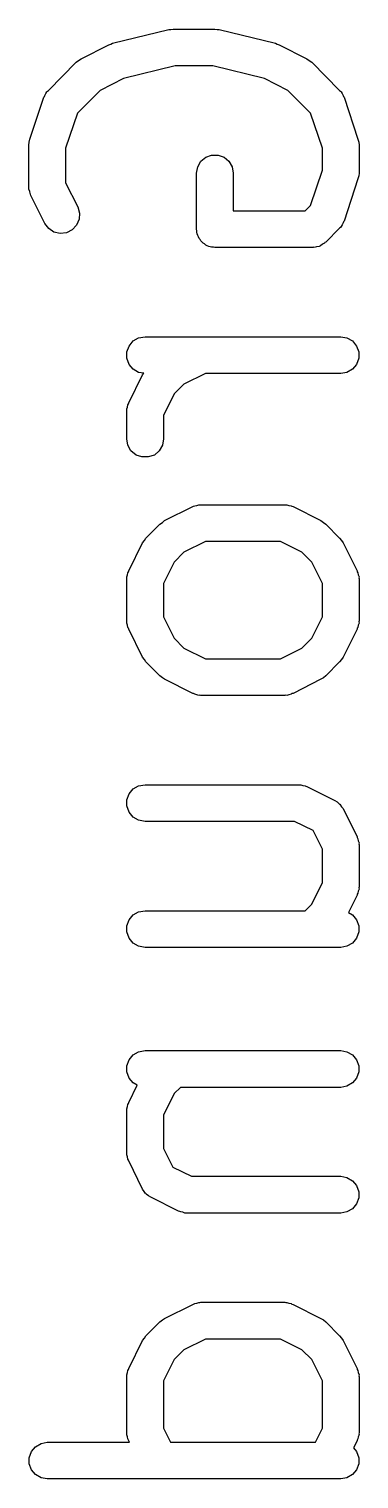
# Model space of a CAD drawing. Extents: x 91.3 to 189.8, y -113.5 to -60.4.
# Drawn here: x 143.712 to 144.612, y -105.726 to -101.779 of the extents above; entities that cross this region are included whole.
import ezdxf

# ---------------------------------------------------------------- set-up
doc = ezdxf.new("R2010")
doc.units = 0
doc.header["$MEASUREMENT"] = 0
doc.layers.add('BLACK', color=7, linetype='CONTINUOUS')

msp = doc.modelspace()

# ---------------------------------------------------------------- linework, layer by layer
at = {"layer": 'Black'}
for p, q in [((143.94, -101.818), (144.093, -101.78)), ((144.093, -101.78), (144.099, -101.78)), ((144.099, -101.78), (144.105, -101.779)), ((144.105, -101.779), (144.219, -101.779)), ((144.219, -101.779), (144.225, -101.78)), ((144.225, -101.78), (144.231, -101.78)), ((144.231, -101.78), (144.384, -101.818)), ((143.854, -101.86), (143.93, -101.822)), ((143.93, -101.822), (143.935, -101.82)), ((143.935, -101.82), (143.94, -101.818)), ((144.384, -101.818), (144.389, -101.82)), ((144.389, -101.82), (144.394, -101.822)), ((144.394, -101.822), (144.47, -101.86)), ((143.765, -101.946), (143.841, -101.869)), ((143.841, -101.869), (143.847, -101.865)), ((143.847, -101.865), (143.854, -101.86)), ((144.47, -101.86), (144.476, -101.865)), ((144.476, -101.865), (144.483, -101.869)), ((144.483, -101.869), (144.559, -101.946)), ((144.111, -101.879), (143.97, -101.914)), ((144.213, -101.879), (144.111, -101.879)), ((144.354, -101.914), (144.213, -101.879)), ((143.758, -101.955), (143.761, -101.95)), ((143.761, -101.95), (143.763, -101.948)), ((143.763, -101.948), (143.765, -101.946)), ((143.906, -101.946), (143.844, -102.008)), ((143.97, -101.914), (143.906, -101.946)), ((144.418, -101.946), (144.354, -101.914)), ((144.48, -102.008), (144.418, -101.946)), ((144.559, -101.946), (144.561, -101.948)), ((144.561, -101.948), (144.563, -101.95)), ((144.563, -101.95), (144.566, -101.955)), ((143.714, -102.079), (143.753, -101.965)), ((143.753, -101.965), (143.754, -101.963)), ((143.754, -101.963), (143.755, -101.96)), ((143.755, -101.96), (143.758, -101.955)), ((144.566, -101.955), (144.569, -101.96)), ((144.569, -101.96), (144.57, -101.963)), ((144.57, -101.963), (144.571, -101.965)), ((144.571, -101.965), (144.609, -102.079)), ((143.844, -102.008), (143.812, -102.103)), ((144.512, -102.103), (144.48, -102.008)), ((143.712, -102.095), (143.713, -102.087)), ((143.712, -102.21), (143.712, -102.095)), ((143.713, -102.087), (143.714, -102.079)), ((143.812, -102.103), (143.812, -102.198)), ((144.512, -102.163), (144.512, -102.103)), ((144.609, -102.079), (144.611, -102.087)), ((144.611, -102.087), (144.612, -102.095)), ((144.612, -102.095), (144.612, -102.171)), ((144.172, -102.154), (144.181, -102.139)), ((144.181, -102.139), (144.194, -102.128)), ((144.194, -102.128), (144.21, -102.122)), ((144.21, -102.122), (144.228, -102.122)), ((144.228, -102.122), (144.244, -102.128)), ((144.244, -102.128), (144.257, -102.139)), ((144.257, -102.139), (144.266, -102.154)), ((144.169, -102.171), (144.172, -102.154)), ((144.169, -102.324), (144.169, -102.171)), ((144.266, -102.154), (144.269, -102.171)), ((144.269, -102.171), (144.269, -102.274)), ((144.48, -102.259), (144.512, -102.163)), ((144.609, -102.187), (144.571, -102.302)), ((144.611, -102.179), (144.609, -102.187)), ((144.612, -102.171), (144.611, -102.179)), ((143.712, -102.212), (143.712, -102.21)), ((143.712, -102.215), (143.712, -102.212)), ((143.714, -102.221), (143.712, -102.215)), ((143.715, -102.227), (143.714, -102.221)), ((143.716, -102.229), (143.715, -102.227)), ((143.812, -102.198), (143.845, -102.263)), ((143.717, -102.232), (143.716, -102.229)), ((143.755, -102.308), (143.717, -102.232)), ((143.845, -102.263), (143.85, -102.28)), ((144.465, -102.274), (144.48, -102.259)), ((143.849, -102.297), (143.842, -102.313)), ((143.85, -102.28), (143.849, -102.297)), ((144.269, -102.274), (144.465, -102.274)), ((144.57, -102.304), (144.569, -102.307)), ((144.571, -102.302), (144.57, -102.304)), ((143.766, -102.322), (143.755, -102.308)), ((143.78, -102.332), (143.766, -102.322)), ((143.797, -102.336), (143.78, -102.332)), ((143.814, -102.334), (143.797, -102.336)), ((143.83, -102.326), (143.814, -102.334)), ((143.842, -102.313), (143.83, -102.326)), ((144.17, -102.328), (144.169, -102.324)), ((144.17, -102.332), (144.17, -102.328)), ((144.171, -102.337), (144.17, -102.332)), ((144.172, -102.341), (144.171, -102.337)), ((144.174, -102.345), (144.172, -102.341)), ((144.176, -102.349), (144.174, -102.345)), ((144.559, -102.321), (144.521, -102.359)), ((144.561, -102.319), (144.559, -102.321)), ((144.563, -102.317), (144.561, -102.319)), ((144.566, -102.312), (144.563, -102.317)), ((144.569, -102.307), (144.566, -102.312)), ((144.179, -102.352), (144.176, -102.349)), ((144.181, -102.356), (144.179, -102.352)), ((144.184, -102.359), (144.181, -102.356)), ((144.187, -102.362), (144.184, -102.359)), ((144.191, -102.364), (144.187, -102.362)), ((144.194, -102.367), (144.191, -102.364)), ((144.198, -102.369), (144.194, -102.367)), ((144.202, -102.371), (144.198, -102.369)), ((144.206, -102.372), (144.202, -102.371)), ((144.21, -102.373), (144.206, -102.372)), ((144.215, -102.373), (144.21, -102.373)), ((144.219, -102.374), (144.215, -102.373)), ((144.486, -102.374), (144.219, -102.374)), ((144.488, -102.373), (144.486, -102.374)), ((144.49, -102.374), (144.488, -102.373)), ((144.496, -102.372), (144.49, -102.374)), ((144.503, -102.371), (144.496, -102.372)), ((144.505, -102.37), (144.503, -102.371)), ((144.507, -102.369), (144.505, -102.37)), ((144.512, -102.365), (144.507, -102.369)), ((144.518, -102.362), (144.512, -102.365)), ((144.519, -102.36), (144.518, -102.362)), ((144.521, -102.359), (144.519, -102.36)), ((143.996, -102.628), (144.011, -102.62)), ((144.011, -102.62), (144.029, -102.617)), ((144.029, -102.617), (144.562, -102.617)), ((144.562, -102.617), (144.579, -102.62)), ((144.579, -102.62), (144.594, -102.628)), ((143.979, -102.658), (143.985, -102.642)), ((143.979, -102.675), (143.979, -102.658)), ((143.985, -102.642), (143.996, -102.628)), ((144.594, -102.628), (144.605, -102.642)), ((144.605, -102.642), (144.611, -102.658)), ((144.611, -102.658), (144.611, -102.675)), ((143.985, -102.692), (143.979, -102.675)), ((143.996, -102.705), (143.985, -102.692)), ((144.605, -102.692), (144.594, -102.705)), ((144.611, -102.675), (144.605, -102.692)), ((143.984, -102.797), (144.022, -102.72)), ((144.011, -102.714), (143.996, -102.705)), ((144.025, -102.716), (144.011, -102.714)), ((144.022, -102.72), (144.025, -102.716)), ((144.193, -102.717), (144.134, -102.746)), ((144.562, -102.717), (144.193, -102.717)), ((144.579, -102.714), (144.562, -102.717)), ((144.594, -102.705), (144.579, -102.714)), ((144.108, -102.772), (144.079, -102.831)), ((144.134, -102.746), (144.108, -102.772)), ((143.979, -102.813), (143.981, -102.808)), ((143.979, -102.816), (143.979, -102.813)), ((143.979, -102.819), (143.979, -102.816)), ((143.979, -102.895), (143.979, -102.819)), ((143.981, -102.808), (143.982, -102.802)), ((143.982, -102.802), (143.983, -102.799)), ((143.983, -102.799), (143.984, -102.797)), ((144.079, -102.831), (144.079, -102.895)), ((143.982, -102.912), (143.979, -102.895)), ((144.079, -102.895), (144.076, -102.912)), ((143.99, -102.927), (143.982, -102.912)), ((144.004, -102.939), (143.99, -102.927)), ((144.067, -102.927), (144.054, -102.939)), ((144.076, -102.912), (144.067, -102.927)), ((144.02, -102.944), (144.004, -102.939)), ((144.037, -102.944), (144.02, -102.944)), ((144.054, -102.939), (144.037, -102.944)), ((144.082, -103.117), (144.159, -103.079)), ((144.159, -103.079), (144.161, -103.078)), ((144.161, -103.078), (144.164, -103.077)), ((144.164, -103.077), (144.17, -103.076)), ((144.17, -103.076), (144.175, -103.074)), ((144.175, -103.074), (144.178, -103.074)), ((144.178, -103.074), (144.181, -103.074)), ((144.181, -103.074), (144.41, -103.074)), ((144.41, -103.074), (144.412, -103.074)), ((144.412, -103.074), (144.415, -103.074)), ((144.415, -103.074), (144.421, -103.076)), ((144.421, -103.076), (144.427, -103.077)), ((144.427, -103.077), (144.429, -103.078)), ((144.429, -103.078), (144.432, -103.079)), ((144.432, -103.079), (144.508, -103.117)), ((144.031, -103.165), (144.069, -103.127)), ((144.069, -103.127), (144.076, -103.122)), ((144.076, -103.122), (144.082, -103.117)), ((144.508, -103.117), (144.515, -103.122)), ((144.515, -103.122), (144.521, -103.127)), ((144.521, -103.127), (144.559, -103.165)), ((144.022, -103.178), (144.027, -103.171)), ((144.027, -103.171), (144.031, -103.165)), ((144.193, -103.174), (144.134, -103.203)), ((144.398, -103.174), (144.193, -103.174)), ((144.456, -103.203), (144.398, -103.174)), ((144.559, -103.165), (144.564, -103.171)), ((144.564, -103.171), (144.569, -103.178)), ((143.984, -103.254), (144.022, -103.178)), ((144.134, -103.203), (144.108, -103.23)), ((144.483, -103.23), (144.456, -103.203)), ((144.569, -103.178), (144.607, -103.254)), ((144.108, -103.23), (144.079, -103.288)), ((144.512, -103.288), (144.483, -103.23)), ((143.979, -103.27), (143.981, -103.265)), ((143.979, -103.273), (143.979, -103.27)), ((143.979, -103.276), (143.979, -103.273)), ((143.979, -103.39), (143.979, -103.276)), ((143.981, -103.265), (143.982, -103.259)), ((143.982, -103.259), (143.983, -103.257)), ((143.983, -103.257), (143.984, -103.254)), ((144.079, -103.288), (144.079, -103.379)), ((144.512, -103.379), (144.512, -103.288)), ((144.607, -103.254), (144.607, -103.257)), ((144.607, -103.257), (144.609, -103.259)), ((144.609, -103.259), (144.61, -103.265)), ((144.61, -103.265), (144.612, -103.27)), ((144.612, -103.27), (144.611, -103.273)), ((144.611, -103.273), (144.612, -103.276)), ((144.612, -103.276), (144.612, -103.39)), ((143.979, -103.393), (143.979, -103.39)), ((143.979, -103.396), (143.979, -103.393)), ((143.981, -103.402), (143.979, -103.396)), ((143.982, -103.408), (143.981, -103.402)), ((143.983, -103.41), (143.982, -103.408)), ((143.984, -103.413), (143.983, -103.41)), ((144.079, -103.379), (144.108, -103.437)), ((144.483, -103.437), (144.512, -103.379)), ((144.609, -103.408), (144.607, -103.41)), ((144.607, -103.41), (144.607, -103.413)), ((144.61, -103.402), (144.609, -103.408)), ((144.612, -103.396), (144.61, -103.402)), ((144.612, -103.39), (144.611, -103.393)), ((144.611, -103.393), (144.612, -103.396)), ((144.022, -103.489), (143.984, -103.413)), ((144.108, -103.437), (144.134, -103.464)), ((144.456, -103.464), (144.483, -103.437)), ((144.607, -103.413), (144.569, -103.489)), ((144.027, -103.495), (144.022, -103.489)), ((144.134, -103.464), (144.193, -103.493)), ((144.398, -103.493), (144.456, -103.464)), ((144.569, -103.489), (144.564, -103.495)), ((144.031, -103.502), (144.027, -103.495)), ((144.069, -103.54), (144.031, -103.502)), ((144.193, -103.493), (144.398, -103.493)), ((144.559, -103.502), (144.521, -103.54)), ((144.564, -103.495), (144.559, -103.502)), ((144.076, -103.545), (144.069, -103.54)), ((144.082, -103.549), (144.076, -103.545)), ((144.159, -103.588), (144.082, -103.549)), ((144.508, -103.549), (144.432, -103.588)), ((144.515, -103.545), (144.508, -103.549)), ((144.521, -103.54), (144.515, -103.545)), ((144.161, -103.588), (144.159, -103.588)), ((144.164, -103.59), (144.161, -103.588)), ((144.17, -103.591), (144.164, -103.59)), ((144.175, -103.593), (144.17, -103.591)), ((144.178, -103.592), (144.175, -103.593)), ((144.181, -103.593), (144.178, -103.592)), ((144.41, -103.593), (144.181, -103.593)), ((144.412, -103.592), (144.41, -103.593)), ((144.415, -103.593), (144.412, -103.592)), ((144.421, -103.591), (144.415, -103.593)), ((144.427, -103.59), (144.421, -103.591)), ((144.429, -103.588), (144.427, -103.59)), ((144.432, -103.588), (144.429, -103.588)), ((143.996, -103.847), (144.011, -103.839)), ((144.011, -103.839), (144.029, -103.836)), ((144.029, -103.836), (144.448, -103.836)), ((144.448, -103.836), (144.45, -103.836)), ((144.45, -103.836), (144.453, -103.836)), ((144.453, -103.836), (144.459, -103.838)), ((144.459, -103.838), (144.465, -103.839)), ((144.465, -103.839), (144.467, -103.84)), ((144.467, -103.84), (144.47, -103.841)), ((144.47, -103.841), (144.546, -103.879)), ((143.979, -103.877), (143.985, -103.861)), ((143.979, -103.894), (143.979, -103.877)), ((143.985, -103.861), (143.996, -103.847)), ((144.546, -103.879), (144.552, -103.883)), ((144.552, -103.883), (144.558, -103.888)), ((143.985, -103.911), (143.979, -103.894)), ((143.996, -103.924), (143.985, -103.911)), ((144.011, -103.933), (143.996, -103.924)), ((144.558, -103.888), (144.559, -103.889)), ((144.559, -103.889), (144.56, -103.889)), ((144.56, -103.889), (144.564, -103.896)), ((144.564, -103.896), (144.569, -103.901)), ((144.569, -103.901), (144.607, -103.978)), ((144.029, -103.936), (144.011, -103.933)), ((144.436, -103.936), (144.029, -103.936)), ((144.487, -103.961), (144.436, -103.936)), ((144.512, -104.012), (144.487, -103.961)), ((144.607, -103.978), (144.607, -103.98)), ((144.607, -103.98), (144.609, -103.983)), ((144.609, -103.983), (144.61, -103.989)), ((144.61, -103.989), (144.612, -103.994)), ((144.612, -103.994), (144.611, -103.997)), ((144.611, -103.997), (144.612, -104)), ((144.612, -104), (144.612, -104.114)), ((144.512, -104.102), (144.512, -104.012)), ((144.483, -104.161), (144.512, -104.102)), ((144.612, -104.12), (144.61, -104.126)), ((144.612, -104.114), (144.611, -104.117)), ((144.611, -104.117), (144.612, -104.12)), ((144.465, -104.179), (144.483, -104.161)), ((144.607, -104.137), (144.583, -104.184)), ((144.609, -104.131), (144.607, -104.134)), ((144.607, -104.134), (144.607, -104.137)), ((144.61, -104.126), (144.609, -104.131)), ((143.985, -104.204), (143.996, -104.19)), ((143.996, -104.19), (144.011, -104.182)), ((144.011, -104.182), (144.029, -104.179)), ((144.029, -104.179), (144.465, -104.179)), ((144.583, -104.184), (144.594, -104.19)), ((144.594, -104.19), (144.605, -104.204)), ((143.979, -104.22), (143.985, -104.204)), ((143.979, -104.237), (143.979, -104.22)), ((143.985, -104.254), (143.979, -104.237)), ((144.605, -104.204), (144.611, -104.22)), ((144.611, -104.237), (144.605, -104.254)), ((144.611, -104.22), (144.611, -104.237)), ((143.996, -104.267), (143.985, -104.254)), ((144.011, -104.276), (143.996, -104.267)), ((144.029, -104.279), (144.011, -104.276)), ((144.562, -104.279), (144.029, -104.279)), ((144.579, -104.276), (144.562, -104.279)), ((144.594, -104.267), (144.579, -104.276)), ((144.605, -104.254), (144.594, -104.267)), ((143.979, -104.601), (143.985, -104.585)), ((143.985, -104.585), (143.996, -104.571)), ((143.996, -104.571), (144.011, -104.563)), ((144.011, -104.563), (144.029, -104.56)), ((144.029, -104.56), (144.562, -104.56)), ((144.562, -104.56), (144.579, -104.563)), ((144.579, -104.563), (144.594, -104.571)), ((144.594, -104.571), (144.605, -104.585)), ((144.605, -104.585), (144.611, -104.601)), ((143.979, -104.618), (143.979, -104.601)), ((143.985, -104.635), (143.979, -104.618)), ((144.611, -104.618), (144.605, -104.635)), ((144.611, -104.601), (144.611, -104.618)), ((143.984, -104.701), (144.007, -104.654)), ((143.996, -104.648), (143.985, -104.635)), ((144.007, -104.654), (143.996, -104.648)), ((144.125, -104.66), (144.108, -104.677)), ((144.562, -104.66), (144.125, -104.66)), ((144.579, -104.657), (144.562, -104.66)), ((144.594, -104.648), (144.579, -104.657)), ((144.605, -104.635), (144.594, -104.648)), ((143.979, -104.718), (143.981, -104.712)), ((143.981, -104.712), (143.982, -104.707)), ((143.982, -104.707), (143.983, -104.704)), ((143.983, -104.704), (143.984, -104.701)), ((144.108, -104.677), (144.079, -104.736)), ((143.979, -104.721), (143.979, -104.718)), ((143.979, -104.724), (143.979, -104.721)), ((143.979, -104.838), (143.979, -104.724)), ((144.079, -104.736), (144.079, -104.826)), ((144.079, -104.826), (144.104, -104.877)), ((143.979, -104.841), (143.979, -104.838)), ((143.979, -104.844), (143.979, -104.841)), ((143.981, -104.849), (143.979, -104.844)), ((143.982, -104.855), (143.981, -104.849)), ((143.983, -104.858), (143.982, -104.855)), ((143.984, -104.86), (143.983, -104.858)), ((144.022, -104.937), (143.984, -104.86)), ((144.104, -104.877), (144.155, -104.902)), ((144.155, -104.902), (144.562, -104.902)), ((144.562, -104.902), (144.579, -104.905)), ((144.579, -104.905), (144.594, -104.914)), ((144.026, -104.943), (144.022, -104.937)), ((144.03, -104.949), (144.026, -104.943)), ((144.031, -104.949), (144.03, -104.949)), ((144.032, -104.951), (144.031, -104.949)), ((144.594, -104.914), (144.605, -104.927)), ((144.605, -104.927), (144.611, -104.944)), ((144.611, -104.944), (144.611, -104.961)), ((144.038, -104.955), (144.032, -104.951)), ((144.044, -104.959), (144.038, -104.955)), ((144.12, -104.997), (144.044, -104.959)), ((144.605, -104.977), (144.594, -104.991)), ((144.611, -104.961), (144.605, -104.977)), ((144.123, -104.998), (144.12, -104.997)), ((144.126, -104.999), (144.123, -104.998)), ((144.132, -105), (144.126, -104.999)), ((144.137, -105.002), (144.132, -105)), ((144.14, -105.002), (144.137, -105.002)), ((144.143, -105.002), (144.14, -105.002)), ((144.562, -105.002), (144.143, -105.002)), ((144.579, -104.999), (144.562, -105.002)), ((144.594, -104.991), (144.579, -104.999)), ((144.082, -105.289), (144.159, -105.251)), ((144.159, -105.251), (144.161, -105.25)), ((144.161, -105.25), (144.164, -105.248)), ((144.164, -105.248), (144.17, -105.247)), ((144.17, -105.247), (144.175, -105.246)), ((144.175, -105.246), (144.178, -105.246)), ((144.178, -105.246), (144.181, -105.245)), ((144.181, -105.245), (144.41, -105.245)), ((144.41, -105.245), (144.412, -105.246)), ((144.412, -105.246), (144.415, -105.246)), ((144.415, -105.246), (144.421, -105.247)), ((144.421, -105.247), (144.427, -105.248)), ((144.427, -105.248), (144.429, -105.25)), ((144.429, -105.25), (144.432, -105.251)), ((144.432, -105.251), (144.508, -105.289)), ((144.031, -105.336), (144.069, -105.298)), ((144.069, -105.298), (144.076, -105.293)), ((144.076, -105.293), (144.082, -105.289)), ((144.508, -105.289), (144.515, -105.293)), ((144.515, -105.293), (144.521, -105.298)), ((144.521, -105.298), (144.559, -105.336)), ((144.022, -105.349), (144.027, -105.343)), ((144.027, -105.343), (144.031, -105.336)), ((144.193, -105.345), (144.134, -105.374)), ((144.398, -105.345), (144.193, -105.345)), ((144.456, -105.374), (144.398, -105.345)), ((144.559, -105.336), (144.564, -105.343)), ((144.564, -105.343), (144.569, -105.349)), ((143.984, -105.425), (144.022, -105.349)), ((144.134, -105.374), (144.108, -105.401)), ((144.483, -105.401), (144.456, -105.374)), ((144.569, -105.349), (144.607, -105.425)), ((144.108, -105.401), (144.079, -105.459)), ((144.512, -105.459), (144.483, -105.401)), ((143.979, -105.442), (143.981, -105.436)), ((143.979, -105.445), (143.979, -105.442)), ((143.979, -105.448), (143.979, -105.445)), ((143.979, -105.6), (143.979, -105.448)), ((143.981, -105.436), (143.982, -105.431)), ((143.982, -105.431), (143.983, -105.428)), ((143.983, -105.428), (143.984, -105.425)), ((144.079, -105.459), (144.079, -105.588)), ((144.512, -105.588), (144.512, -105.459)), ((144.607, -105.425), (144.607, -105.428)), ((144.607, -105.428), (144.609, -105.431)), ((144.609, -105.431), (144.61, -105.436)), ((144.61, -105.436), (144.612, -105.442)), ((144.612, -105.442), (144.611, -105.445)), ((144.611, -105.445), (144.612, -105.448)), ((144.612, -105.448), (144.612, -105.6)), ((143.979, -105.603), (143.979, -105.6)), ((143.979, -105.606), (143.979, -105.603)), ((143.981, -105.611), (143.979, -105.606)), ((143.982, -105.617), (143.981, -105.611)), ((143.983, -105.62), (143.982, -105.617)), ((143.984, -105.622), (143.983, -105.62)), ((144.079, -105.588), (144.098, -105.626)), ((144.493, -105.626), (144.512, -105.588)), ((144.609, -105.617), (144.607, -105.62)), ((144.607, -105.62), (144.607, -105.622)), ((144.61, -105.611), (144.609, -105.617)), ((144.612, -105.606), (144.61, -105.611)), ((144.612, -105.6), (144.611, -105.603)), ((144.611, -105.603), (144.612, -105.606)), ((143.713, -105.668), (143.719, -105.651)), ((143.719, -105.651), (143.73, -105.638)), ((143.73, -105.638), (143.745, -105.629)), ((143.745, -105.629), (143.762, -105.626)), ((143.762, -105.626), (143.986, -105.626)), ((143.986, -105.626), (143.984, -105.622)), ((144.098, -105.626), (144.493, -105.626)), ((144.607, -105.622), (144.597, -105.641)), ((144.597, -105.641), (144.605, -105.651)), ((144.605, -105.651), (144.611, -105.668)), ((143.713, -105.685), (143.713, -105.668)), ((143.719, -105.701), (143.713, -105.685)), ((144.611, -105.685), (144.605, -105.701)), ((144.611, -105.668), (144.611, -105.685)), ((143.73, -105.714), (143.719, -105.701)), ((143.745, -105.723), (143.73, -105.714)), ((143.762, -105.726), (143.745, -105.723)), ((144.562, -105.726), (143.762, -105.726)), ((144.579, -105.723), (144.562, -105.726)), ((144.594, -105.714), (144.579, -105.723)), ((144.605, -105.701), (144.594, -105.714))]:
    msp.add_line(p, q, dxfattribs=at)

doc.saveas('drawing.dxf')
